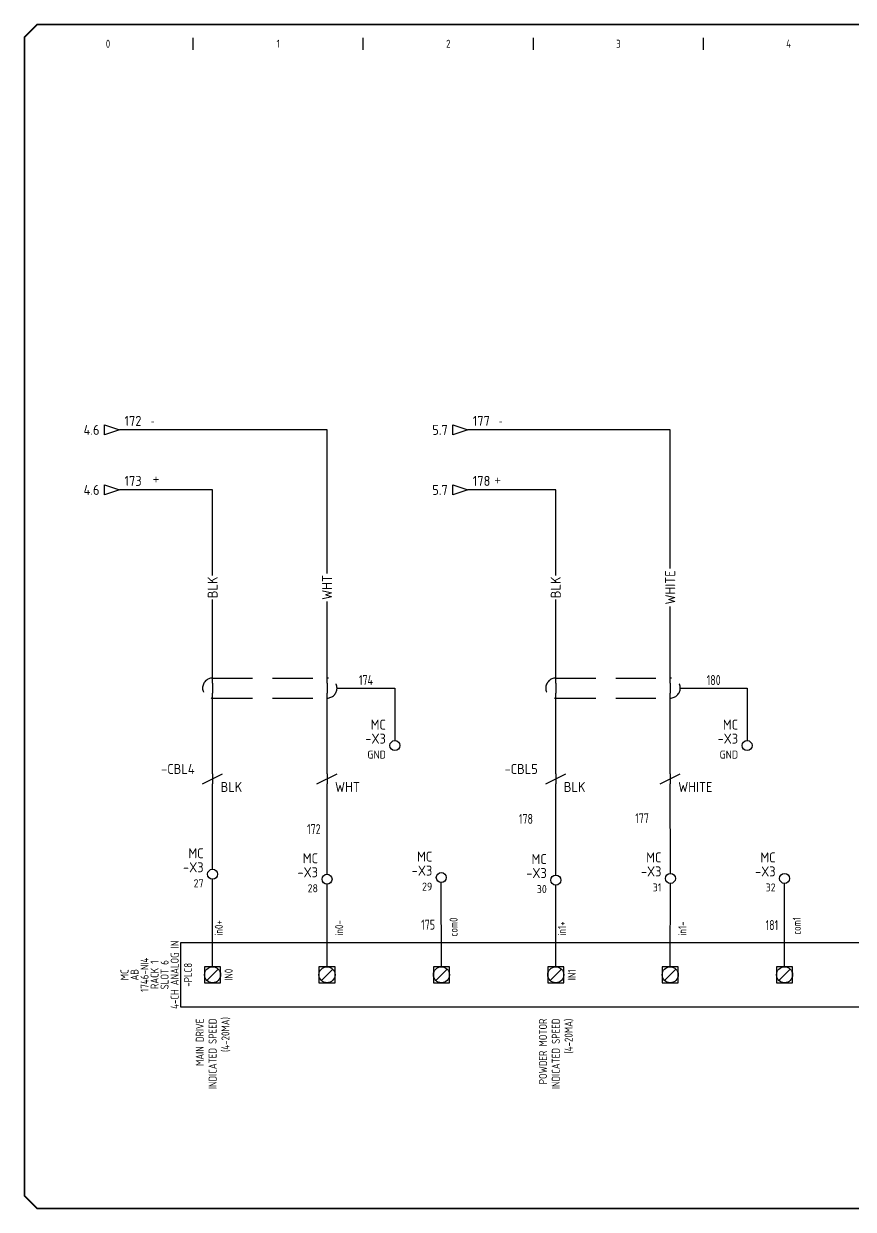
# Model space of a CAD drawing. Extents: x 0 to 840, y 0 to 593.
# Drawn here: x 0 to 415, y 0 to 593 of the extents above; entities that cross this region are included whole.
import ezdxf
from ezdxf.enums import TextEntityAlignment as Align

# ---------------------------------------------------------------- set-up
doc = ezdxf.new("R2010")
doc.units = 0
doc.header["$LTSCALE"] = 10
doc.header["$MEASUREMENT"] = 0
doc.linetypes.add('DASHED', pattern=[0.75, 0.5, -0.25])
for name, color, linetype in [('BLK_1.0mm^2', 7, 'Continuous'), ('DESC', 150, 'Continuous'), ('GRN_2.5mm^2', 3, 'Continuous'), ('GRY_0.5mm^2', 9, 'Continuous'), ('LINK', 9, 'DASHED'), ('LOC', 8, 'Continuous'), ('MISC', 7, 'Continuous'), ('SYMS', 7, 'Continuous'), ('TAGS', 150, 'Continuous'), ('TERMS', 123, 'Continuous'), ('TITLE', 7, 'Continuous'), ('WHT_1.0mm^2', 7, 'Continuous'), ('WIRENO', 72, 'Continuous'), ('WIREREF_DEST', 52, 'Continuous'), ('XREF', 7, 'Continuous')]:
    doc.layers.add(name, color=color, linetype=linetype)
doc.styles.add('ITALIC', font='ITALIC')
doc.styles.add('SIMPLEX', font='simplex')
doc.styles.add('WD_IEC', font='isocp2.shx', dxfattribs={"width": 0.9, "height": 4})

# ---------------------------------------------------------------- blocks, each defined once
blk = doc.blocks.new('PLCIO_4CA3')
at = {"layer": 'SYMS', "ltscale": 4}
for p, q in [((-16, 16), (-16, -16)), ((640.65, 16), (-16, 16)), ((640.65, -16), (640.65, 16)), ((-16, -16), (640.65, -16))]:
    blk.add_line(p, q, dxfattribs=at)
at = {"layer": 'SYMS'}
for p, q in [((-4, 4), (-4, -4)), ((4, 4), (-4, 4)), ((-4, 4), (-4, -4)), ((4, 4), (-4, 4)), ((-2.83, -2.83), (2.83, 2.83)), ((4, -4), (4, 4)), ((4, -4), (4, 4)), ((53.15, 4), (53.15, -4)), ((61.15, 4), (53.15, 4)), ((53.15, 4), (53.15, -4)), ((61.15, 4), (53.15, 4)), ((54.32, -2.83), (59.98, 2.83)), ((61.15, -4), (61.15, 4)), ((61.15, -4), (61.15, 4)), ((110.3, 4), (110.3, -4)), ((118.3, 4), (110.3, 4)), ((110.3, 4), (110.3, -4)), ((118.3, 4), (110.3, 4)), ((111.47, -2.83), (117.13, 2.83)), ((118.3, -4), (118.3, 4)), ((118.3, -4), (118.3, 4)), ((167.45, 4), (167.45, -4)), ((175.45, 4), (167.45, 4)), ((167.45, 4), (167.45, -4)), ((175.45, 4), (167.45, 4)), ((168.62, -2.83), (174.28, 2.83)), ((175.45, -4), (175.45, 4)), ((175.45, -4), (175.45, 4)), ((224.6, 4), (224.6, -4)), ((232.6, 4), (224.6, 4)), ((224.6, 4), (224.6, -4)), ((232.6, 4), (224.6, 4)), ((225.77, -2.83), (231.43, 2.83)), ((232.6, -4), (232.6, 4)), ((232.6, -4), (232.6, 4)), ((281.75, 4), (281.75, -4)), ((289.75, 4), (281.75, 4)), ((281.75, 4), (281.75, -4)), ((289.75, 4), (281.75, 4)), ((282.92, -2.83), (288.58, 2.83)), ((289.75, -4), (289.75, 4)), ((289.75, -4), (289.75, 4)), ((338.9, 4), (338.9, -4)), ((346.9, 4), (338.9, 4)), ((338.9, 4), (338.9, -4)), ((346.9, 4), (338.9, 4)), ((340.07, -2.83), (345.73, 2.83)), ((346.9, -4), (346.9, 4)), ((346.9, -4), (346.9, 4)), ((396.05, 4), (396.05, -4)), ((404.05, 4), (396.05, 4)), ((396.05, 4), (396.05, -4)), ((404.05, 4), (396.05, 4)), ((397.22, -2.83), (402.88, 2.83)), ((404.05, -4), (404.05, 4)), ((404.05, -4), (404.05, 4)), ((453.2, 4), (453.2, -4)), ((461.2, 4), (453.2, 4)), ((453.2, 4), (453.2, -4)), ((461.2, 4), (453.2, 4)), ((454.37, -2.83), (460.03, 2.83)), ((461.2, -4), (461.2, 4)), ((461.2, -4), (461.2, 4)), ((510.35, 4), (510.35, -4)), ((518.35, 4), (510.35, 4)), ((510.35, 4), (510.35, -4)), ((518.35, 4), (510.35, 4)), ((511.52, -2.83), (517.18, 2.83)), ((518.35, -4), (518.35, 4)), ((518.35, -4), (518.35, 4)), ((567.5, 4), (567.5, -4)), ((575.5, 4), (567.5, 4)), ((567.5, 4), (567.5, -4)), ((575.5, 4), (567.5, 4)), ((568.67, -2.83), (574.33, 2.83)), ((575.5, -4), (575.5, 4)), ((575.5, -4), (575.5, 4)), ((624.65, 4), (624.65, -4)), ((632.65, 4), (624.65, 4)), ((624.65, 4), (624.65, -4)), ((632.65, 4), (624.65, 4)), ((625.82, -2.83), (631.48, 2.83)), ((632.65, -4), (632.65, 4)), ((632.65, -4), (632.65, 4)), ((-4, -4), (4, -4)), ((-4, -4), (4, -4)), ((53.15, -4), (61.15, -4)), ((53.15, -4), (61.15, -4)), ((110.3, -4), (118.3, -4)), ((110.3, -4), (118.3, -4)), ((167.45, -4), (175.45, -4)), ((167.45, -4), (175.45, -4)), ((224.6, -4), (232.6, -4)), ((224.6, -4), (232.6, -4)), ((281.75, -4), (289.75, -4)), ((281.75, -4), (289.75, -4)), ((338.9, -4), (346.9, -4)), ((338.9, -4), (346.9, -4)), ((396.05, -4), (404.05, -4)), ((396.05, -4), (404.05, -4)), ((453.2, -4), (461.2, -4)), ((453.2, -4), (461.2, -4)), ((510.35, -4), (518.35, -4)), ((510.35, -4), (518.35, -4)), ((567.5, -4), (575.5, -4)), ((567.5, -4), (575.5, -4)), ((624.65, -4), (632.65, -4)), ((624.65, -4), (632.65, -4))]:
    blk.add_line(p, q, dxfattribs=at)
for centre in [(0, 0), (57.15, 0), (114.3, 0), (171.45, 0), (228.6, 0), (285.75, 0), (342.9, 0), (400.05, 0), (457.2, 0), (514.35, 0), (571.5, 0), (628.65, 0)]:
    blk.add_circle(centre, 4, dxfattribs=at)
at = {"layer": 'SYMS', "style": 'WD_IEC', "width": 0.9}
for tag, p in [('TERMDESC01', (1.08, 6)), ('TERMDESC02', (61.23, 6)), ('TERMDESC03', (118.38, 6)), ('TERMDESC04', (172.53, 6)), ('TERMDESC05', (232.68, 6)), ('TERMDESC06', (289.83, 6)), ('TERMDESC07', (343.98, 6)), ('TERMDESC08', (404.13, 6)), ('TERMDESC09', (461.28, 6)), ('TERMDESC10', (515.43, 6)), ('TERMDESC12', (632.73, 6)), ('TERMDESC11', (575.58, 6))]:
    blk.add_attdef(tag, text='', height=4, rotation=90, dxfattribs=at).set_placement(p, align=Align.TOP_LEFT)
at = {"layer": 'SYMS', "style": 'WD_IEC'}
for tag, width, p in [('TERM01', 0.9, (-6, 0)), ('TERM01', 0.9, (-5, 0)), ('TERM02', 0.9, (51.15, 0)), ('TERM03', 0.9, (108.3, 0)), ('TERM04', 0.9, (165.45, 0)), ('TERM05', 0.9, (222.6, 0)), ('TERM06', 0.9, (279.75, 0)), ('TERM07', 0.9, (336.9, 0)), ('TERM08', 0.9, (394.05, 0)), ('TERM09', 0.9, (451.2, 0)), ('TERM10', 0.9, (508.35, 0)), ('TERM11', 0.9, (565.5, 0)), ('TERM12', 0.9, (622.65, 0)), ('INST', 0.8, (-47, 0)), ('LOC', 0.8, (-42, 0)), ('MFG', 0.8, (-37, 0)), ('CAT', 0.8, (-32, 0)), ('LINE1', 0.9, (-27, 0)), ('LINE2', 0.9, (-22, 0)), ('DESC', 0.9, (-16.95, 0)), ('TAG', 0.8, (-10.29, 0))]:
    blk.add_attdef(tag, text='', height=4, rotation=90, dxfattribs=dict(at, width=width)).set_placement(p, align=Align.CENTER)
at = {"layer": 'SYMS', "style": 'WD_IEC', "width": 0.8}
for tag, p in [('TAGA01', (6, 0)), ('TAGA04', (177.45, 0)), ('TAGA07', (348.9, 0)), ('TAGA10', (520.35, 0))]:
    blk.add_attdef(tag, text='', height=4, rotation=90, dxfattribs=at).set_placement(p, align=Align.TOP_CENTER)
at = {"layer": 'SYMS', "style": 'WD_IEC', "width": 0.9, "flags": 1}
for tag, p in [('X2TERM01', (0, 4)), ('X2TERM02', (57.15, 4)), ('X2TERM03', (114.3, 4)), ('X2TERM04', (171.45, 4)), ('X2TERM05', (228.6, 4)), ('X2TERM06', (285.75, 4)), ('X2TERM07', (342.9, 4)), ('X2TERM08', (400.05, 4)), ('X2TERM09', (457.2, 4)), ('X2TERM10', (514.35, 4)), ('X2TERM11', (571.5, 4)), ('X2TERM12', (628.65, 4))]:
    blk.add_attdef(tag, text='', height=0.64, rotation=90, dxfattribs=at).set_placement(p, align=Align.RIGHT)
at = {"layer": 'SYMS', "linetype": 'Continuous', "style": 'WD_IEC', "width": 0.9, "flags": 9}
blk.add_attdef('ASSYCODE', text='', height=0.64, rotation=90, dxfattribs=at).set_placement((-34.28, -7.36), align=Align.CENTER)
at = {"layer": 'SYMS', "style": 'WD_IEC', "width": 0.9}
for tag, p in [('DESCA01', (-3, -37)), ('DESCB01', (2, -37)), ('DESCC01', (7, -37)), ('DESCD01', (12, -37)), ('DESCE01', (17, -37)), ('DESCA04', (168.45, -37)), ('DESCB04', (173.45, -37)), ('DESCC04', (178.45, -37)), ('DESCD04', (183.45, -37)), ('DESCE04', (188.45, -37)), ('DESCA07', (339.9, -37)), ('DESCB07', (344.9, -37)), ('DESCC07', (349.9, -37)), ('DESCD07', (354.9, -37)), ('DESCE07', (359.9, -37)), ('DESCA10', (511.35, -37)), ('DESCB10', (516.35, -37)), ('DESCC10', (521.35, -37)), ('DESCD10', (526.35, -37)), ('DESCE10', (531.35, -37))]:
    blk.add_attdef(tag, text='', height=4, rotation=90, dxfattribs=at).set_placement(p, align=Align.RIGHT)
blk = doc.blocks.new('acade_title')
at = {"layer": 'SYMS'}
for p, q in [((85, 580), (85, 586)), ((170, 580), (170, 586)), ((255, 580), (255, 586)), ((340, 580), (340, 586))]:
    blk.add_line(p, q, dxfattribs=at)
at = {"layer": 'TITLE', "const_width": 0.784}
blk.add_lwpolyline([(765.79, 7.07), (765.79, 586.36), (759.5, 592.64), (7.07, 592.64), (0.79, 586.36), (0.79, 7.07), (7.07, 0.79), (759.5, 0.79)], close=True, dxfattribs=at)
at = {"layer": 'SYMS', "style": 'WD_IEC', "width": 0.9}
for s, p in [('0', (42.5, 581)), ('1', (127.5, 581)), ('2', (212.5, 581)), ('3', (297.5, 581)), ('4', (382.5, 581))]:
    blk.add_text(s, height=4, dxfattribs=at).set_placement(p, align=Align.CENTER)
at = {"layer": 'TITLE', "color": 1, "style": 'ITALIC'}
for tag, height, p in [('TITLE#1', 3, (806.47, 85.58)), ('TITLE#2', 3, (806.47, 80.5)), ('TITLE#3', 3, (806.47, 75.41)), ('TITLE#4', 3, (806.47, 70.33)), ('DWG#', 4, (806.47, 20.76))]:
    blk.add_attdef(tag, text='', height=height, dxfattribs=at).set_placement(p, align=Align.CENTER)
at = {"layer": 'TITLE', "color": 1, "style": 'SIMPLEX'}
blk.add_attdef('CAD#', (772.63, 49.19), '', height=2.5, rotation=90, dxfattribs=at)
at = {"layer": 'TITLE', "color": 1}
for tag, p, height, style in [('ENGINEER', (783.37, 49.19), 2.5, 'ITALIC'), ('CHKDBY', (813.2, 49.2), 2.5, 'ITALIC'), ('JOB#', (789.06, 41.3), 2.5, 'SIMPLEX'), ('DRAWNBY', (814.95, 41.3), 2.5, 'ITALIC'), ('SCALE', (786.29, 33.76), 2.5, 'SIMPLEX'), ('DATE', (812.8, 33.76), 2.5, 'SIMPLEX'), ('SHTS', (815.9, 6.29), 4, 'ITALIC')]:
    blk.add_attdef(tag, p, '', height=height, dxfattribs=dict(at, style=style))
at = {"layer": 'TITLE', "color": 1, "style": 'ITALIC'}
blk.add_attdef('SH#', text='', height=4, dxfattribs=at).set_placement((799.54, 6.29), align=Align.RIGHT)
at = {"layer": 'TITLE', "color": 7, "flags": 9}
blk.add_attdef('WD_TB', (782.91, 0.79), '', height=3.14, dxfattribs=at)
blk = doc.blocks.new('VW02')
for p, q in [((-2.5, -1.25), (2.5, 1.25)), ((0, 1.25), (0, -1.25))]:
    blk.add_line(p, q)
at = {"style": 'WD_IEC', "flags": 1}
for tag, p in [('INST', (-4.5, 7.25)), ('LOC', (-4.5, 4.25)), ('XREF', (-4.5, -3.75)), ('DESC1', (-4.5, -6.75)), ('DESC2', (-4.5, -9.75)), ('DESC3', (-4.5, -12.75))]:
    blk.add_attdef(tag, text='', height=2.5, dxfattribs=at).set_placement(p, align=Align.RIGHT)
at = {"style": 'WD_IEC'}
blk.add_attdef('TAG2', text='', height=2.5, dxfattribs=at).set_placement((-4.5, 1.25), align=Align.RIGHT)
at = {"style": 'WD_IEC', "flags": 1}
for tag, p, height in [('X4LINK', (-1, 0), 0.32), ('X2TERM01', (0, 1.25), 0.32), ('X1LINK', (1, 0), 0.32), ('X8TERM01', (0, -1.25), 0.32), ('FAMILY', (3.06, -11.76), 1)]:
    blk.add_attdef(tag, p, '', height=height, dxfattribs=at)
at = {"style": 'WD_IEC'}
blk.add_attdef('RATING1', text='', height=2.5, dxfattribs=at).set_placement((2, -2), align=Align.MIDDLE_LEFT)
blk = doc.blocks.new('VT0_LGENERIC')
at = {"style": 'WD_IEC'}
blk.add_attdef('COLOR', text='', height=2.5, rotation=90, dxfattribs=at).set_placement((0, 0), align=Align.MIDDLE_CENTER)
at = {"style": 'WD_IEC', "flags": 1}
for tag, p in [('X2TERM01', (0, 4)), ('X8TERM01', (0, -4))]:
    blk.add_attdef(tag, p, '', height=0.16, rotation=90, dxfattribs=at)
at = {"style": 'WD_IEC'}
for tag, p in [('X2_TINY_DOT_DONT_REMOVE', (0, 4)), ('X8_TINY_DOT_DONT_REMOVE', (0, -4))]:
    blk.add_attdef(tag, p, '', height=0.0001, rotation=90, dxfattribs=at)
blk = doc.blocks.new('VW01')
for p, q in [((-2.5, -1.25), (2.5, 1.25)), ((0, 1.25), (0, -1.25))]:
    blk.add_line(p, q)
at = {"style": 'WD_IEC', "flags": 1}
for tag, p in [('INST', (-4.5, 7.25)), ('LOC', (-4.5, 4.25)), ('XREF', (-4.5, -3.75)), ('DESC1', (-4.5, -6.75)), ('DESC2', (-4.5, -9.75)), ('DESC3', (-4.5, -12.75))]:
    blk.add_attdef(tag, text='', height=2.5, dxfattribs=at).set_placement(p, align=Align.RIGHT)
at = {"style": 'WD_IEC'}
blk.add_attdef('TAG1', text='', height=2.5, dxfattribs=at).set_placement((-4.5, 1.25), align=Align.RIGHT)
at = {"style": 'WD_IEC', "flags": 1}
for tag, p, height in [('X4LINK', (-1, 0), 0.32), ('X2TERM01', (0, 1.25), 0.32), ('X1LINK', (1, 0), 0.32), ('X8TERM01', (0, -1.25), 0.32), ('MFG', (3.06, -7.26), 1), ('CAT', (3.06, -8.76), 1), ('ASSYCODE', (3.06, -10.26), 1), ('FAMILY', (3.06, -11.76), 1), ('CATDESC', (3.06, -13.26), 1)]:
    blk.add_attdef(tag, p, '', height=height, dxfattribs=at)
at = {"style": 'WD_IEC'}
blk.add_attdef('RATING1', text='', height=2.5, dxfattribs=at).set_placement((2, -2), align=Align.MIDDLE_LEFT)
blk = doc.blocks.new('VS0_11')
blk.add_line((0, 1.25), (0, -1.25))
at = {"linetype": 'DASHED'}
blk.add_arc((0, 0), 2.5, 90, 270, dxfattribs=at)
at = {"style": 'WD_IEC', "flags": 1}
for tag, p in [('X1LINKR', (0, 2.5)), ('X2TERM01', (0, 1.25)), ('X8TERM01', (0, -1.25)), ('X1LINKL', (0, -2.5))]:
    blk.add_attdef(tag, p, '', height=0.32, dxfattribs=at)
blk = doc.blocks.new('VS0_21')
blk.add_line((0, 1.25), (0, -1.25))
at = {"linetype": 'DASHED'}
blk.add_arc((0, 0), 2.5, 270, 90, dxfattribs=at)
at = {"style": 'WD_IEC', "flags": 1}
blk.add_attdef('X1TERMDESC02', text='', height=2, rotation=90, dxfattribs=at).set_placement((3.76, 0.25), align=Align.TOP_LEFT)
for tag, p in [('WD_NOTJUMPERED', (2.5, 1.79)), ('X1TERM02', (2.5, 0))]:
    blk.add_attdef(tag, p, '', height=0.32, rotation=90, dxfattribs=at)
for tag, p in [('X4LINKR', (0, 2.5)), ('X2TERM01', (0, 1.25)), ('X8TERM01', (0, -1.25)), ('X4LINKL', (0, -2.5))]:
    blk.add_attdef(tag, p, '', height=0.32, dxfattribs=at)
blk = doc.blocks.new('WD_WNH')
at = {"linetype": 'Continuous', "style": 'WD_IEC', "width": 0.8}
blk.add_attdef('WIRENO', text='', height=2.5, dxfattribs=at).set_placement((0, 0.75), align=Align.CENTER)
at = {"style": 'WD_IEC', "flags": 1}
for tag, p in [('W08USER', (0, 0.375)), ('W04USER', (0, 0.875)), ('W05USER', (0, 0.75)), ('W09USER', (0, 0.25)), ('W03USER', (0, 1)), ('W06USER', (0, 0.625)), ('W07USER', (0, 0.5)), ('W02USER', (0, 1.125)), ('W01USER', (0, 1.25)), ('W10USER', (0, 0.125))]:
    blk.add_attdef(tag, text='', height=0.08, dxfattribs=at).set_placement(p, align=Align.CENTER)
blk = doc.blocks.new('WD_WNV')
at = {"linetype": 'Continuous', "style": 'WD_IEC', "width": 0.8}
blk.add_attdef('WIRENO', text='', height=2.5, dxfattribs=at).set_placement((-1.6, 0), align=Align.MIDDLE_RIGHT)
at = {"style": 'WD_IEC', "flags": 1}
for tag, p in [('W08USER', (-1, 0.375)), ('W04USER', (-1, 0.875)), ('W05USER', (-1, 0.75)), ('W09USER', (-1, 0.25)), ('W03USER', (-1, 1)), ('W06USER', (-1, 0.625)), ('W07USER', (-1, 0.5)), ('W02USER', (-1, 1.125)), ('W01USER', (-1, 1.25)), ('W10USER', (-1, 0.125))]:
    blk.add_attdef(tag, text='', height=0.08, dxfattribs=at).set_placement(p, align=Align.CENTER)
blk = doc.blocks.new('HA1D3')
blk.add_lwpolyline([(0, 0), (-3.75, -1.25), (-3.75, 1.25)], close=True)
at = {"style": 'WD_IEC'}
for tag, p, height, flags in [('WIRENO', (1.25, 1), 2.5, 8), ('X1TERM01', (0, 0), 0.32, 1)]:
    blk.add_attdef(tag, p, '', height=height, dxfattribs=dict(at, flags=flags))
blk.add_attdef('XREF', text='', height=2.5, dxfattribs=at).set_placement((-5, 0), align=Align.MIDDLE_RIGHT)
at = {"style": 'WD_IEC', "flags": 1}
blk.add_attdef('SIGCODE', text='', height=1, dxfattribs=at).set_placement((-2.5, 1.8), align=Align.RIGHT)
at = {"style": 'WD_IEC'}
blk.add_attdef('DESC1', text='', height=2.5, dxfattribs=at).set_placement((1.25, -1), align=Align.TOP_LEFT)
blk = doc.blocks.new('VT0002')
blk.add_circle((0, 0), 1.25)
at = {"style": 'WD_IEC'}
for tag, p in [('INST', (-2.25, 6.5)), ('LOC', (-2.25, 3.5)), ('DESC1', (-2.25, -6.25)), ('DESC2', (-2.25, -9.25)), ('DESC3', (-2.25, -12.25))]:
    blk.add_attdef(tag, text='', height=2.5, dxfattribs=at).set_placement(p, align=Align.RIGHT)
at = {"style": 'WD_IEC', "flags": 1}
for tag, p, height in [('ASSYCODE', (2.75, 10.75), 1), ('CATDESC', (2.75, 9.25), 1), ('MFG', (2.75, 7.25), 1.5), ('CAT', (2.75, 4.75), 1.5), ('X4PIN01', (-1.25, 1), 0.25), ('X4TERM01', (-1.25, 0), 0.25), ('X4TERMDESC01', (-1.25, 0.5), 0.4), ('STRIPSEQ', (0, 0), 0.025), ('X2PIN01', (0, 2.25), 0.25), ('X2TERM01', (0, 1.25), 0.25), ('X8PIN01', (0, -0.25), 0.25), ('X2TERMDESC01', (0, 1.75), 0.4), ('X1PIN01', (1.25, 1), 0.25), ('X1TERM01', (1.25, 0), 0.25), ('X1TERMDESC01', (1.25, 0.5), 0.4), ('LINKTERM', (0, -0.04), 0.025), ('X8TERM01', (0, -1.25), 0.25), ('X8TERMDESC01', (0, -0.75), 0.4)]:
    blk.add_attdef(tag, p, '', height=height, dxfattribs=at)
at = {"style": 'WD_IEC', "flags": 8}
for tag, height, p in [('TAGSTRIP', 2.5, (-2.25, 0.5)), ('TERM01', 2, (-2.25, -3.25))]:
    blk.add_attdef(tag, text='', height=height, dxfattribs=at).set_placement(p, align=Align.RIGHT)

msp = doc.modelspace()

# ---------------------------------------------------------------- linework, layer by layer
at = {"layer": 'BLK_1.0mm^2', "ltscale": 4}
for p, q in [((94.75, 360), (48.25, 360)), ((94.75, 317.27), (94.75, 360)), ((266.2, 360), (222.23, 360)), ((266.18, 317.27), (266.2, 360)), ((94.75, 263.44), (94.75, 305.24)), ((266.2, 263.44), (266.18, 305.24)), ((94.75, 218), (94.75, 258.44)), ((266.2, 218), (266.2, 258.44))]:
    msp.add_line(p, q, dxfattribs=at)
at = {"layer": 'GRN_2.5mm^2', "ltscale": 4}
for p, q in [((156.9, 260.94), (185.81, 260.94)), ((185.81, 260.94), (185.81, 234.68)), ((328.35, 260.94), (361.77, 260.94)), ((361.77, 260.94), (361.77, 234.68))]:
    msp.add_line(p, q, dxfattribs=at)
at = {"layer": 'GRY_0.5mm^2', "ltscale": 4}
for p, q in [((94.75, 170.37), (94.75, 213)), ((151.9, 167.86), (151.9, 213)), ((266.2, 167.45), (266.2, 213)), ((323.47, 168.28), (323.35, 213)), ((94.75, 121.62), (94.75, 165.37)), ((151.9, 121.62), (151.9, 162.86)), ((209.05, 121.62), (209, 163.7)), ((266.2, 121.62), (266.2, 162.45)), ((323.35, 121.62), (323.47, 163.28)), ((380.5, 121.62), (380.5, 163.28))]:
    msp.add_line(p, q, dxfattribs=at)
at = {"layer": 'LINK', "ltscale": 4}
for points in [[(94.75, 265.94), (151.9, 265.94)], [(266.2, 265.94), (323.35, 265.94)], [(94.75, 255.94), (151.9, 255.94)], [(266.2, 255.94), (323.35, 255.94)]]:
    msp.add_lwpolyline(points, dxfattribs=at)
at = {"layer": 'WHT_1.0mm^2', "ltscale": 4}
for p, q in [((151.9, 390), (48.25, 390)), ((151.91, 318.26), (151.9, 390)), ((323.35, 390), (222.23, 390)), ((323.35, 320.76), (323.35, 390)), ((151.9, 263.44), (151.91, 304.26)), ((323.35, 263.44), (323.35, 301.76)), ((151.9, 218), (151.9, 258.44)), ((323.35, 218), (323.35, 258.44))]:
    msp.add_line(p, q, dxfattribs=at)

# ---------------------------------------------------------------- block references
at = {"ltscale": 4}
msp.add_blockref('acade_title', (0, 0), dxfattribs=at)
at = {"layer": 'SYMS', "ltscale": 4}
ref = msp.add_blockref('HA1D3', (48.25, 390), dxfattribs=dict(at, xscale=2, yscale=2, zscale=2))
ref.add_attrib('XREF', '4.6', dxfattribs={"layer": 'XREF', "height": 5, "style": 'WD_IEC'}).set_placement((38.25, 390), align=Align.MIDDLE_RIGHT)
ref.add_attrib('WIRENO', '172', (50.75, 392), dxfattribs={"layer": 'WIREREF_DEST', "height": 5, "style": 'WD_IEC', "flags": 8})
ref = msp.add_blockref('HA1D3', (222.23, 390), dxfattribs=dict(at, xscale=2, yscale=2, zscale=2))
ref.add_attrib('XREF', '5.7', dxfattribs={"layer": 'XREF', "height": 5, "style": 'WD_IEC'}).set_placement((212.23, 390), align=Align.MIDDLE_RIGHT)
ref.add_attrib('WIRENO', '177', (224.73, 392), dxfattribs={"layer": 'WIREREF_DEST', "height": 5, "style": 'WD_IEC', "flags": 8})
ref = msp.add_blockref('HA1D3', (48.25, 360), dxfattribs=dict(at, xscale=2, yscale=2, zscale=2))
ref.add_attrib('XREF', '4.6', dxfattribs={"layer": 'XREF', "height": 5, "style": 'WD_IEC'}).set_placement((38.25, 360), align=Align.MIDDLE_RIGHT)
ref.add_attrib('WIRENO', '173', (50.75, 362), dxfattribs={"layer": 'WIREREF_DEST', "height": 5, "style": 'WD_IEC', "flags": 8})
ref = msp.add_blockref('HA1D3', (222.23, 360), dxfattribs=dict(at, xscale=2, yscale=2, zscale=2))
ref.add_attrib('XREF', '5.7', dxfattribs={"layer": 'XREF', "height": 5, "style": 'WD_IEC'}).set_placement((212.23, 360), align=Align.MIDDLE_RIGHT)
ref.add_attrib('WIRENO', '178', (224.73, 362), dxfattribs={"layer": 'WIREREF_DEST', "height": 5, "style": 'WD_IEC', "flags": 8})
ref = msp.add_blockref('VT0_LGENERIC', (94.75, 311.26), dxfattribs=dict(at, xscale=2, yscale=2, zscale=2))
ref.add_attrib('COLOR', 'BLK', dxfattribs={"layer": 'MISC', "height": 5, "rotation": 90, "style": 'WD_IEC'}).set_placement((94.75, 311.26), align=Align.MIDDLE_CENTER)
ref = msp.add_blockref('VT0_LGENERIC', (151.91, 311.26), dxfattribs=dict(at, xscale=2, yscale=2, zscale=2))
ref.add_attrib('COLOR', 'WHT', dxfattribs={"layer": 'MISC', "height": 5, "rotation": 90, "style": 'WD_IEC'}).set_placement((151.91, 311.26), align=Align.MIDDLE_CENTER)
ref = msp.add_blockref('VT0_LGENERIC', (266.18, 311.26), dxfattribs=dict(at, xscale=2, yscale=2, zscale=2))
ref.add_attrib('COLOR', 'BLK', dxfattribs={"layer": 'MISC', "height": 5, "rotation": 90, "style": 'WD_IEC'}).set_placement((266.18, 311.26), align=Align.MIDDLE_CENTER)
ref = msp.add_blockref('VT0_LGENERIC', (323.35, 311.26), dxfattribs=dict(at, xscale=2, yscale=2, zscale=2))
ref.add_attrib('COLOR', 'WHITE', dxfattribs={"layer": 'MISC', "height": 5, "rotation": 90, "style": 'WD_IEC'}).set_placement((323.35, 311.26), align=Align.MIDDLE_CENTER)
at = {"layer": 'SYMS', "ltscale": 4, "xscale": 2, "yscale": 2, "zscale": 2}
for name, p in [('VS0_11', (94.75, 260.94)), ('VS0_21', (151.9, 260.94)), ('VS0_11', (266.2, 260.94)), ('VS0_21', (323.35, 260.94))]:
    msp.add_blockref(name, p, dxfattribs=at)
at = {"layer": 'SYMS', "ltscale": 4}
ref = msp.add_blockref('VT0002', (185.81, 232.18), dxfattribs=dict(at, xscale=2, yscale=2, zscale=2))
ref.add_attrib('TERM01', 'GND', dxfattribs={"layer": 'TERMS', "height": 4, "style": 'WD_IEC', "flags": 8}).set_placement((181.31, 225.68), align=Align.RIGHT)
ref.add_attrib('LOC', 'MC', dxfattribs={"layer": 'LOC', "height": 5, "style": 'WD_IEC'}).set_placement((181.31, 240.18), align=Align.RIGHT)
ref.add_attrib('TAGSTRIP', '-X3', dxfattribs={"layer": 'TAGS', "height": 5, "style": 'WD_IEC', "flags": 8}).set_placement((181.31, 233.18), align=Align.RIGHT)
ref = msp.add_blockref('VT0002', (361.77, 232.18), dxfattribs=dict(at, xscale=2, yscale=2, zscale=2))
ref.add_attrib('TERM01', 'GND', dxfattribs={"layer": 'TERMS', "height": 4, "style": 'WD_IEC', "flags": 8}).set_placement((357.27, 225.68), align=Align.RIGHT)
ref.add_attrib('LOC', 'MC', dxfattribs={"layer": 'LOC', "height": 5, "style": 'WD_IEC'}).set_placement((357.27, 240.18), align=Align.RIGHT)
ref.add_attrib('TAGSTRIP', '-X3', dxfattribs={"layer": 'TAGS', "height": 5, "style": 'WD_IEC', "flags": 8}).set_placement((357.27, 233.18), align=Align.RIGHT)
ref = msp.add_blockref('VW01', (94.75, 215.5), dxfattribs=dict(at, xscale=2, yscale=2, zscale=2))
ref.add_attrib('RATING1', 'BLK', dxfattribs={"layer": 'MISC', "height": 5, "style": 'WD_IEC'}).set_placement((98.75, 211.5), align=Align.MIDDLE_LEFT)
ref.add_attrib('TAG1', '-CBL4', dxfattribs={"layer": 'TAGS', "height": 5, "style": 'WD_IEC'}).set_placement((85.75, 218), align=Align.RIGHT)
ref = msp.add_blockref('VW01', (266.2, 215.5), dxfattribs=dict(at, xscale=2, yscale=2, zscale=2))
ref.add_attrib('RATING1', 'BLK', dxfattribs={"layer": 'MISC', "height": 5, "style": 'WD_IEC'}).set_placement((270.2, 211.5), align=Align.MIDDLE_LEFT)
ref.add_attrib('TAG1', '-CBL5', dxfattribs={"layer": 'TAGS', "height": 5, "style": 'WD_IEC'}).set_placement((257.2, 218), align=Align.RIGHT)
ref = msp.add_blockref('VW02', (151.9, 215.5), dxfattribs=dict(at, xscale=2, yscale=2, zscale=2))
ref.add_attrib('RATING1', 'WHT', dxfattribs={"layer": 'MISC', "height": 5, "style": 'WD_IEC'}).set_placement((155.9, 211.5), align=Align.MIDDLE_LEFT)
ref = msp.add_blockref('VW02', (323.35, 215.5), dxfattribs=dict(at, xscale=2, yscale=2, zscale=2))
ref.add_attrib('RATING1', 'WHITE', dxfattribs={"layer": 'MISC', "height": 5, "style": 'WD_IEC'}).set_placement((327.35, 211.5), align=Align.MIDDLE_LEFT)
ref = msp.add_blockref('VT0002', (94.75, 167.87), dxfattribs=dict(at, xscale=2, yscale=2, zscale=2))
ref.add_attrib('TERM01', '27', dxfattribs={"layer": 'TERMS', "height": 4, "style": 'WD_IEC', "flags": 8}).set_placement((90.25, 161.37), align=Align.RIGHT)
ref.add_attrib('LOC', 'MC', dxfattribs={"layer": 'LOC', "height": 5, "style": 'WD_IEC'}).set_placement((90.25, 175.87), align=Align.RIGHT)
ref.add_attrib('TAGSTRIP', '-X3', dxfattribs={"layer": 'TAGS', "height": 5, "style": 'WD_IEC', "flags": 8}).set_placement((90.25, 168.87), align=Align.RIGHT)
ref = msp.add_blockref('VT0002', (151.9, 165.36), dxfattribs=dict(at, xscale=2, yscale=2, zscale=2))
ref.add_attrib('TERM01', '28', dxfattribs={"layer": 'TERMS', "height": 4, "style": 'WD_IEC', "flags": 8}).set_placement((147.4, 158.86), align=Align.RIGHT)
ref.add_attrib('LOC', 'MC', dxfattribs={"layer": 'LOC', "height": 5, "style": 'WD_IEC'}).set_placement((147.4, 173.36), align=Align.RIGHT)
ref.add_attrib('TAGSTRIP', '-X3', dxfattribs={"layer": 'TAGS', "height": 5, "style": 'WD_IEC', "flags": 8}).set_placement((147.4, 166.36), align=Align.RIGHT)
ref = msp.add_blockref('VT0002', (209, 166.2), dxfattribs=dict(at, xscale=2, yscale=2, zscale=2))
ref.add_attrib('TERM01', '29', dxfattribs={"layer": 'TERMS', "height": 4, "style": 'WD_IEC', "flags": 8}).set_placement((204.5, 159.7), align=Align.RIGHT)
ref.add_attrib('LOC', 'MC', dxfattribs={"layer": 'LOC', "height": 5, "style": 'WD_IEC'}).set_placement((204.5, 174.2), align=Align.RIGHT)
ref.add_attrib('TAGSTRIP', '-X3', dxfattribs={"layer": 'TAGS', "height": 5, "style": 'WD_IEC', "flags": 8}).set_placement((204.5, 167.2), align=Align.RIGHT)
ref = msp.add_blockref('VT0002', (266.2, 164.95), dxfattribs=dict(at, xscale=2, yscale=2, zscale=2))
ref.add_attrib('TERM01', '30', dxfattribs={"layer": 'TERMS', "height": 4, "style": 'WD_IEC', "flags": 8}).set_placement((261.7, 158.45), align=Align.RIGHT)
ref.add_attrib('LOC', 'MC', dxfattribs={"layer": 'LOC', "height": 5, "style": 'WD_IEC'}).set_placement((261.7, 172.95), align=Align.RIGHT)
ref.add_attrib('TAGSTRIP', '-X3', dxfattribs={"layer": 'TAGS', "height": 5, "style": 'WD_IEC', "flags": 8}).set_placement((261.7, 165.95), align=Align.RIGHT)
ref = msp.add_blockref('VT0002', (323.47, 165.78), dxfattribs=dict(at, xscale=2, yscale=2, zscale=2))
ref.add_attrib('TERM01', '31', dxfattribs={"layer": 'TERMS', "height": 4, "style": 'WD_IEC', "flags": 8}).set_placement((318.97, 159.28), align=Align.RIGHT)
ref.add_attrib('LOC', 'MC', dxfattribs={"layer": 'LOC', "height": 5, "style": 'WD_IEC'}).set_placement((318.97, 173.78), align=Align.RIGHT)
ref.add_attrib('TAGSTRIP', '-X3', dxfattribs={"layer": 'TAGS', "height": 5, "style": 'WD_IEC', "flags": 8}).set_placement((318.97, 166.78), align=Align.RIGHT)
ref = msp.add_blockref('VT0002', (380.5, 165.78), dxfattribs=dict(at, xscale=2, yscale=2, zscale=2))
ref.add_attrib('TERM01', '32', dxfattribs={"layer": 'TERMS', "height": 4, "style": 'WD_IEC', "flags": 8}).set_placement((376, 159.28), align=Align.RIGHT)
ref.add_attrib('LOC', 'MC', dxfattribs={"layer": 'LOC', "height": 5, "style": 'WD_IEC'}).set_placement((376, 173.78), align=Align.RIGHT)
ref.add_attrib('TAGSTRIP', '-X3', dxfattribs={"layer": 'TAGS', "height": 5, "style": 'WD_IEC', "flags": 8}).set_placement((376, 166.78), align=Align.RIGHT)
ref = msp.add_blockref('PLCIO_4CA3', (94.75, 117.62), dxfattribs=at)
ref.add_attrib('TAGA01', 'IN0', dxfattribs={"layer": 'TAGS', "height": 4, "rotation": 90, "style": 'WD_IEC', "width": 0.9}).set_placement((100.75, 117.62), align=Align.TOP_CENTER)
ref.add_attrib('DESCA01', 'MAIN DRIVE', dxfattribs={"layer": 'DESC', "height": 4, "rotation": 90, "style": 'WD_IEC', "width": 0.9}).set_placement((90.34, 95.7), align=Align.RIGHT)
ref.add_attrib('DESCB01', 'INDICATED SPEED', dxfattribs={"layer": 'DESC', "height": 4, "rotation": 90, "style": 'WD_IEC', "width": 0.9}).set_placement((96.75, 95.7), align=Align.RIGHT)
ref.add_attrib('TERMDESC01', 'in0+', dxfattribs={"layer": 'TERMS', "height": 4, "rotation": 90, "style": 'WD_IEC', "width": 0.9}).set_placement((95.83, 137.12), align=Align.TOP_LEFT)
ref.add_attrib('LINE1', 'RACK 1', dxfattribs={"layer": 'MISC', "height": 4, "rotation": 90, "style": 'WD_IEC', "width": 0.9}).set_placement((67.75, 117.62), align=Align.CENTER)
ref.add_attrib('LINE2', 'SLOT 6', dxfattribs={"layer": 'MISC', "height": 4, "rotation": 90, "style": 'WD_IEC', "width": 0.9}).set_placement((72.75, 117.62), align=Align.CENTER)
ref.add_attrib('MFG', 'AB', dxfattribs={"layer": 'MISC', "height": 4, "rotation": 90, "style": 'WD_IEC', "width": 0.9}).set_placement((57.75, 117.62), align=Align.CENTER)
ref.add_attrib('LOC', 'MC', dxfattribs={"layer": 'LOC', "height": 4, "rotation": 90, "style": 'WD_IEC', "width": 0.9}).set_placement((52.75, 117.62), align=Align.CENTER)
ref.add_attrib('CAT', '1746-NI4', dxfattribs={"layer": 'MISC', "height": 4, "rotation": 90, "style": 'WD_IEC', "width": 0.9}).set_placement((62.75, 117.62), align=Align.CENTER)
ref.add_attrib('DESC', '4-CH ANALOG IN', dxfattribs={"layer": 'DESC', "height": 4, "rotation": 90, "style": 'WD_IEC', "width": 0.9}).set_placement((77.8, 117.62), align=Align.CENTER)
ref.add_attrib('TAG', '-PLC8', dxfattribs={"layer": 'TAGS', "height": 4, "rotation": 90, "style": 'WD_IEC', "width": 0.9}).set_placement((84.46, 117.62), align=Align.CENTER)
ref.add_attrib('DESCC01', '(4-20MA)', dxfattribs={"layer": 'DESC', "height": 4, "rotation": 90, "style": 'WD_IEC', "width": 0.9}).set_placement((103.16, 96.51), align=Align.RIGHT)
ref.add_attrib('TERMDESC02', 'in0-', dxfattribs={"layer": 'TERMS', "height": 4, "rotation": 90, "style": 'WD_IEC', "width": 0.9}).set_placement((155.98, 137.12), align=Align.TOP_LEFT)
ref.add_attrib('TERMDESC03', 'com0', dxfattribs={"layer": 'TERMS', "height": 4, "rotation": 90, "style": 'WD_IEC', "width": 0.9}).set_placement((213.13, 136.75), align=Align.TOP_LEFT)
ref.add_attrib('TAGA04', 'IN1', dxfattribs={"layer": 'TAGS', "height": 4, "rotation": 90, "style": 'WD_IEC', "width": 0.9}).set_placement((272.2, 117.62), align=Align.TOP_CENTER)
ref.add_attrib('DESCA04', 'POWDER MOTOR', dxfattribs={"layer": 'DESC', "height": 4, "rotation": 90, "style": 'WD_IEC', "width": 0.9}).set_placement((261.79, 95.7), align=Align.RIGHT)
ref.add_attrib('DESCB04', 'INDICATED SPEED', dxfattribs={"layer": 'DESC', "height": 4, "rotation": 90, "style": 'WD_IEC', "width": 0.9}).set_placement((268.2, 95.7), align=Align.RIGHT)
ref.add_attrib('TERMDESC04', 'in1+', dxfattribs={"layer": 'TERMS', "height": 4, "rotation": 90, "style": 'WD_IEC', "width": 0.9}).set_placement((267.28, 137.12), align=Align.TOP_LEFT)
ref.add_attrib('DESCC04', '(4-20MA)', dxfattribs={"layer": 'DESC', "height": 4, "rotation": 90, "style": 'WD_IEC', "width": 0.9}).set_placement((274.61, 95.7), align=Align.RIGHT)
ref.add_attrib('TERMDESC05', 'in1-', dxfattribs={"layer": 'TERMS', "height": 4, "rotation": 90, "style": 'WD_IEC', "width": 0.9}).set_placement((327.43, 137.12), align=Align.TOP_LEFT)
ref.add_attrib('TERMDESC06', 'com1', dxfattribs={"layer": 'TERMS', "height": 4, "rotation": 90, "style": 'WD_IEC', "width": 0.9}).set_placement((384.58, 137.62), align=Align.TOP_LEFT)
ref.add_attrib('TAGA07', 'IN2', dxfattribs={"layer": 'TAGS', "height": 4, "rotation": 90, "style": 'WD_IEC', "width": 0.9}).set_placement((443.65, 117.62), align=Align.TOP_CENTER)
ref.add_attrib('TERMDESC07', 'in2+', dxfattribs={"layer": 'TERMS', "height": 4, "rotation": 90, "style": 'WD_IEC', "width": 0.9}).set_placement((438.73, 137.62), align=Align.TOP_LEFT)
ref.add_attrib('TERMDESC08', 'in2-', dxfattribs={"layer": 'TERMS', "height": 4, "rotation": 90, "style": 'WD_IEC', "width": 0.9}).set_placement((498.88, 137.62), align=Align.TOP_LEFT)
ref.add_attrib('TERMDESC09', 'com2', dxfattribs={"layer": 'TERMS', "height": 4, "rotation": 90, "style": 'WD_IEC', "width": 0.9}).set_placement((556.03, 137.62), align=Align.TOP_LEFT)
ref.add_attrib('TAGA10', 'IN3', dxfattribs={"layer": 'TAGS', "height": 4, "rotation": 90, "style": 'WD_IEC', "width": 0.9}).set_placement((615.1, 117.62), align=Align.TOP_CENTER)
ref.add_attrib('TERMDESC10', 'in3+', dxfattribs={"layer": 'TERMS', "height": 4, "rotation": 90, "style": 'WD_IEC', "width": 0.9}).set_placement((610.18, 137.62), align=Align.TOP_LEFT)
ref.add_attrib('TERMDESC11', 'in3-', dxfattribs={"layer": 'TERMS', "height": 4, "rotation": 90, "style": 'WD_IEC', "width": 0.9}).set_placement((670.33, 137.62), align=Align.TOP_LEFT)
ref.add_attrib('TERMDESC12', 'com3', dxfattribs={"layer": 'TERMS', "height": 4, "rotation": 90, "style": 'WD_IEC', "width": 0.9}).set_placement((727.48, 137.62), align=Align.TOP_LEFT)
at = {"layer": 'WIRENO', "ltscale": 4}
ref = msp.add_blockref('WD_WNH', (171.36, 260.94), dxfattribs=dict(at, xscale=2, yscale=2, zscale=2))
ref.add_attrib('WIRENO', '174', dxfattribs={"linetype": 'Continuous', "height": 5, "style": 'WD_IEC', "width": 0.8}).set_placement((171.36, 262.44), align=Align.CENTER)
ref = msp.add_blockref('WD_WNH', (345.06, 260.94), dxfattribs=dict(at, xscale=2, yscale=2, zscale=2))
ref.add_attrib('WIRENO', '180', dxfattribs={"linetype": 'Continuous', "height": 5, "style": 'WD_IEC', "width": 0.8}).set_placement((345.06, 262.44), align=Align.CENTER)
ref = msp.add_blockref('WD_WNH', (244.22, 360), dxfattribs=dict(at, xscale=2, yscale=2, zscale=2))
ref.add_attrib('WIRENO', '178', dxfattribs={"linetype": 'Continuous', "height": 5, "style": 'WD_IEC', "width": 0.8}).set_placement((251.29, 193.05), align=Align.CENTER)
ref = msp.add_blockref('WD_WNH', (272.79, 390), dxfattribs=dict(at, xscale=2, yscale=2, zscale=2))
ref.add_attrib('WIRENO', '177', dxfattribs={"linetype": 'Continuous', "height": 5, "style": 'WD_IEC', "width": 0.8}).set_placement((309.29, 193.38), align=Align.CENTER)
ref = msp.add_blockref('WD_WNV', (151.9, 190.43), dxfattribs=dict(at, xscale=2, yscale=2, zscale=2))
ref.add_attrib('WIRENO', '172', dxfattribs={"linetype": 'Continuous', "height": 5, "style": 'WD_IEC', "width": 0.8}).set_placement((148.7, 190.43), align=Align.MIDDLE_RIGHT)
ref = msp.add_blockref('WD_WNV', (209.05, 142.66), dxfattribs=dict(at, xscale=2, yscale=2, zscale=2))
ref.add_attrib('WIRENO', '175', dxfattribs={"linetype": 'Continuous', "height": 5, "style": 'WD_IEC', "width": 0.8}).set_placement((205.85, 142.66), align=Align.MIDDLE_RIGHT)
ref = msp.add_blockref('WD_WNV', (380.5, 142.45), dxfattribs=dict(at, xscale=2, yscale=2, zscale=2))
ref.add_attrib('WIRENO', '181', dxfattribs={"linetype": 'Continuous', "height": 5, "style": 'WD_IEC', "width": 0.8}).set_placement((377.3, 142.45), align=Align.MIDDLE_RIGHT)

# ---------------------------------------------------------------- texts
at = {"ltscale": 4}
for s, p in [('-', (63.96, 392.41)), ('-', (237.75, 392.41)), ('+', (64.95, 363.24)), ('+', (235.58, 362.72))]:
    msp.add_text(s, height=4, dxfattribs=at).set_placement(p)

doc.saveas('drawing.dxf')
